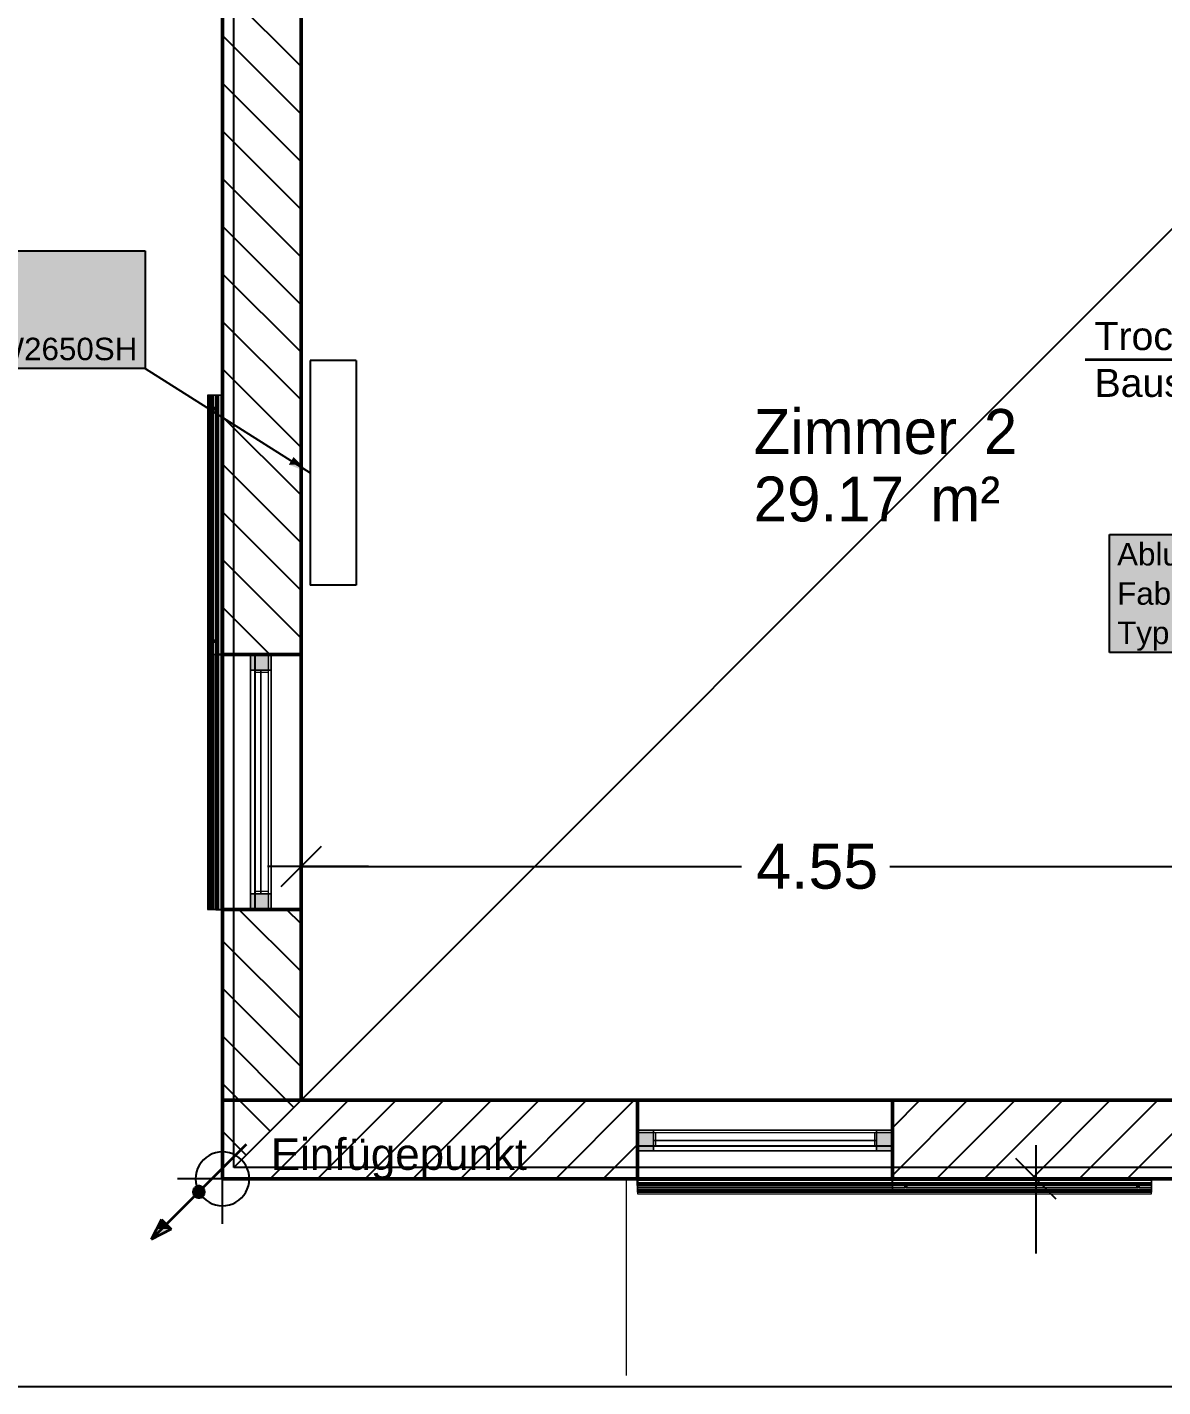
# Model space of a CAD drawing. Extents: x 0 to 756, y -25 to 420.
# Drawn here: x 101.2 to 202.4, y 5 to 126.1 of the extents above; entities that cross this region are included whole.
import ezdxf
from ezdxf.lldxf.tags import DXFTag

# ---------------------------------------------------------------- set-up
doc = ezdxf.new("R2010")
doc.units = 0
doc.layers.get('0').update_dxf_attribs({"lineweight": 25})
doc.layers.get('DEFPOINTS').update_dxf_attribs({"lineweight": 25})
for name, color, linetype, lineweight in [('A_Aussenwand', 7, 'Continuous', 25), ('A_Fenster', 7, 'Continuous', 25), ('Allgemein03', 7, 'Continuous', 25), ('Fenster', 7, 'Continuous', 13), ('Fensterbank', 7, 'Continuous', 13), ('L_Text', 7, 'Continuous', 25), ('S_Text', 7, 'Continuous', 35), ('Standard', 7, 'Continuous', 25), ('Verschattung', 7, 'Continuous', 13), ('Wand Holz tragend', 7, 'Continuous', 13), ('X_Planrahmen', 7, 'Continuous', 25)]:
    doc.layers.add(name, color=color, linetype=linetype, lineweight=lineweight)
for name, color, linetype, lineweight, true_color in [('A_Geschossdecke', 7, 'Continuous', 25, 0x008080), ('H_Heizung', 1, 'Continuous', 25, 0xff0000), ('S_Regenwasser', 7, 'Continuous', 35, 0x0080ff), ('X_Einfuegepunkt', 1, 'Continuous', 25, 0xff0000)]:
    doc.layers.add(name, color=color, linetype=linetype, lineweight=lineweight, true_color=true_color)
doc.styles.get("Standard").update_dxf_attribs({"font": 'arial.ttf'})
tags = doc.linetypes.add('fein_strichliert', pattern=[4, 1, -2, 1]).pattern_tags.tags
tags[8:9] = [DXFTag(74, 4), DXFTag(75, 0), DXFTag(340, '0'), DXFTag(46, 0.0), DXFTag(50, 0.0), DXFTag(44, 0.0), DXFTag(45, 0.0)]
tags[6:7] = [DXFTag(74, 4), DXFTag(75, 0), DXFTag(340, '0'), DXFTag(46, 0.0), DXFTag(50, 0.0), DXFTag(44, 0.0), DXFTag(45, 0.0)]
tags[4:5] = [DXFTag(74, 4), DXFTag(75, 0), DXFTag(340, '0'), DXFTag(46, 0.0), DXFTag(50, 0.0), DXFTag(44, 0.0), DXFTag(45, 0.0)]
tags = doc.linetypes.add('VERDECKT2_S2', pattern=[0.27, 0.2, -0.07]).pattern_tags.tags
tags[6:7] = [DXFTag(74, 4), DXFTag(75, 0), DXFTag(340, '0'), DXFTag(46, 1.0), DXFTag(50, 0.0), DXFTag(44, 0.0), DXFTag(45, 0.0)]
tags[4:5] = [DXFTag(74, 4), DXFTag(75, 0), DXFTag(340, '0'), DXFTag(46, 1.0), DXFTag(50, 0.0), DXFTag(44, 0.0), DXFTag(45, 0.0)]

# ---------------------------------------------------------------- blocks, each defined once
blk = doc.blocks.new('Blockreferenz-A01I5YB9IE', base_point=(0, -25))
at = {"layer": 'X_Planrahmen', "color": 0, "linetype": 'ByBlock', "lineweight": -2, "ltscale": 0.25}
blk.add_line((589, 5), (20, 5), dxfattribs=at)
blk = doc.blocks.new('Referenz-A01I5YBJIE')
at = {"layer": 'Allgemein03', "color": 0, "linetype": 'VERDECKT2_S2', "lineweight": 13, "ltscale": 0.13}
for p, q in [((154.61, 6), (154.61, 23.52)), ((154.61, 23.52), (362.61, 23.52))]:
    blk.add_line(p, q, dxfattribs=at)
at = {"layer": 'DEFPOINTS', "color": 0, "linetype": 'Continuous', "lineweight": -2, "ltscale": 0.25}
for p, q in [((118.61, 70.21), (118.61, 70.21)), ((118.61, 70.21), (118.61, 70.21)), ((125.61, 51.33), (125.61, 51.33)), ((118.61, 47.51), (118.61, 47.51)), ((118.61, 47.51), (118.61, 47.51)), ((125.61, 30.52), (125.61, 30.52)), ((125.61, 30.52), (125.61, 30.52)), ((125.61, 30.52), (125.61, 30.52)), ((125.61, 30.52), (125.61, 30.52)), ((125.61, 30.52), (125.61, 30.52)), ((125.61, 30.52), (125.61, 30.52)), ((125.61, 30.52), (125.61, 30.52)), ((125.61, 30.52), (125.61, 30.52)), ((118.61, 23.52), (118.61, 23.52)), ((118.61, 23.52), (118.61, 23.52)), ((118.61, 23.52), (118.61, 23.52)), ((118.61, 23.52), (118.61, 23.52)), ((118.61, 23.52), (118.61, 23.52)), ((118.61, 23.52), (118.61, 23.52)), ((118.61, 23.52), (118.61, 23.52)), ((118.61, 23.52), (118.61, 23.52)), ((155.61, 23.52), (155.61, 23.52)), ((155.61, 23.52), (155.61, 23.52)), ((178.31, 23.52), (178.31, 23.52)), ((178.31, 23.52), (178.31, 23.52))]:
    blk.add_line(p, q, dxfattribs=at)
at = {"layer": 'Fenster', "color": 0, "linetype": 'Continuous', "ltscale": 0.13}
for p, q in [((121.11, 68.81), (121.11, 70.21)), ((121.11, 70.21), (122.95, 70.21)), ((122.95, 70.21), (121.11, 70.21)), ((121.11, 70.21), (121.11, 68.81)), ((122.95, 70.21), (121.11, 70.21)), ((121.11, 70.21), (121.11, 70.21)), ((121.11, 68.81), (121.11, 70.21)), ((122.95, 70.21), (122.95, 68.81)), ((122.95, 68.81), (122.95, 70.21)), ((122.95, 68.81), (122.95, 70.21)), ((122.95, 70.21), (122.95, 70.21)), ((122.95, 68.81), (121.11, 68.81)), ((121.11, 48.91), (121.11, 68.81)), ((121.11, 68.81), (122.95, 68.81)), ((121.11, 68.81), (122.95, 68.81)), ((122.95, 68.81), (121.11, 68.81)), ((121.11, 68.81), (121.11, 68.81)), ((122.95, 68.81), (121.11, 68.81)), ((121.11, 68.81), (121.11, 48.91)), ((122.95, 68.81), (121.11, 68.81)), ((121.11, 68.81), (121.11, 68.81)), ((121.11, 48.91), (121.11, 68.81)), ((122.95, 68.81), (121.11, 68.81)), ((121.11, 68.81), (121.11, 48.91)), ((122.95, 68.81), (121.11, 68.81)), ((121.11, 68.81), (121.11, 68.81)), ((121.11, 48.91), (121.11, 68.81)), ((122.03, 48.91), (122.03, 68.81)), ((122.03, 68.81), (122.03, 68.81)), ((122.03, 68.81), (122.03, 48.91)), ((122.95, 68.81), (122.95, 48.91)), ((122.95, 68.81), (122.95, 68.81)), ((122.95, 48.91), (122.95, 68.81)), ((122.95, 48.91), (122.95, 68.81)), ((122.95, 68.81), (122.95, 68.81)), ((122.95, 48.91), (122.95, 68.81)), ((122.95, 48.91), (122.95, 68.81)), ((122.95, 68.81), (122.95, 68.81)), ((121.11, 47.51), (121.11, 48.91)), ((121.11, 48.91), (122.95, 48.91)), ((122.95, 48.91), (121.11, 48.91)), ((122.95, 48.91), (121.11, 48.91)), ((121.11, 48.91), (121.11, 47.51)), ((122.95, 48.91), (121.11, 48.91)), ((121.11, 48.91), (121.11, 48.91)), ((121.11, 47.51), (121.11, 48.91)), ((121.11, 48.91), (122.95, 48.91)), ((122.95, 48.91), (121.11, 48.91)), ((121.11, 48.91), (121.11, 48.91)), ((121.11, 48.91), (122.95, 48.91)), ((122.95, 48.91), (121.11, 48.91)), ((121.11, 48.91), (121.11, 48.91)), ((122.03, 48.91), (122.03, 48.91)), ((122.95, 48.91), (122.95, 47.51)), ((122.95, 47.51), (122.95, 48.91)), ((122.95, 47.51), (122.95, 48.91)), ((122.95, 48.91), (122.95, 48.91)), ((122.95, 48.91), (122.95, 48.91)), ((122.95, 48.91), (122.95, 48.91)), ((122.95, 47.51), (121.11, 47.51)), ((121.11, 47.51), (122.95, 47.51)), ((122.95, 47.51), (121.11, 47.51)), ((121.11, 47.51), (121.11, 47.51)), ((122.95, 47.51), (122.95, 47.51)), ((155.61, 26.02), (155.61, 27.86)), ((155.61, 27.86), (157.01, 27.86)), ((157.01, 27.86), (155.61, 27.86)), ((155.61, 27.86), (155.61, 26.02)), ((157.01, 27.86), (155.61, 27.86)), ((155.61, 27.86), (155.61, 27.86)), ((155.61, 27.86), (155.61, 26.02)), ((157.01, 27.86), (157.01, 26.02)), ((157.01, 26.02), (157.01, 27.86)), ((157.01, 27.86), (176.91, 27.86)), ((157.01, 26.02), (157.01, 27.86)), ((157.01, 27.86), (157.01, 27.86)), ((157.01, 27.86), (157.01, 26.02)), ((176.91, 27.86), (157.01, 27.86)), ((157.01, 27.86), (157.01, 26.02)), ((176.91, 27.86), (157.01, 27.86)), ((157.01, 27.86), (157.01, 27.86)), ((157.01, 27.86), (157.01, 26.02)), ((176.91, 27.86), (157.01, 27.86)), ((157.01, 27.86), (157.01, 26.02)), ((176.91, 27.86), (157.01, 27.86)), ((157.01, 27.86), (157.01, 27.86)), ((157.01, 27.86), (157.01, 26.02)), ((176.91, 26.02), (176.91, 27.86)), ((176.91, 27.86), (178.31, 27.86)), ((176.91, 27.86), (176.91, 26.02)), ((178.31, 27.86), (176.91, 27.86)), ((176.91, 27.86), (176.91, 26.02)), ((178.31, 27.86), (176.91, 27.86)), ((176.91, 27.86), (176.91, 27.86)), ((176.91, 27.86), (176.91, 26.02)), ((176.91, 26.02), (176.91, 27.86)), ((176.91, 27.86), (176.91, 27.86)), ((176.91, 27.86), (176.91, 26.02)), ((176.91, 26.02), (176.91, 27.86)), ((176.91, 27.86), (176.91, 27.86)), ((176.91, 27.86), (176.91, 26.02)), ((178.31, 27.86), (178.31, 26.02)), ((178.31, 26.02), (178.31, 27.86)), ((178.31, 27.86), (178.31, 27.86)), ((178.31, 27.86), (178.31, 26.02)), ((176.91, 26.94), (157.01, 26.94)), ((157.01, 26.94), (157.01, 26.94)), ((157.01, 26.94), (176.91, 26.94)), ((176.91, 26.94), (176.91, 26.94)), ((157.01, 26.02), (155.61, 26.02)), ((155.61, 26.02), (157.01, 26.02)), ((155.61, 26.02), (155.61, 26.02)), ((157.01, 26.02), (155.61, 26.02)), ((176.91, 26.02), (157.01, 26.02)), ((157.01, 26.02), (157.01, 26.02)), ((157.01, 26.02), (176.91, 26.02)), ((157.01, 26.02), (157.01, 26.02)), ((176.91, 26.02), (157.01, 26.02)), ((157.01, 26.02), (176.91, 26.02)), ((157.01, 26.02), (157.01, 26.02)), ((176.91, 26.02), (157.01, 26.02)), ((178.31, 26.02), (176.91, 26.02)), ((176.91, 26.02), (178.31, 26.02)), ((176.91, 26.02), (176.91, 26.02)), ((178.31, 26.02), (176.91, 26.02)), ((176.91, 26.02), (176.91, 26.02)), ((176.91, 26.02), (176.91, 26.02)), ((178.31, 26.02), (178.31, 26.02))]:
    blk.add_line(p, q, dxfattribs=at)
for points in [[(121.11, 68.81), (122.95, 68.81), (121.11, 70.21)], [(122.95, 68.81), (122.95, 70.21), (121.11, 70.21)], [(121.11, 47.51), (122.95, 47.51), (121.11, 48.91)], [(122.95, 47.51), (122.95, 48.91), (121.11, 48.91)], [(155.61, 26.02), (157.01, 26.02), (155.61, 27.86)], [(157.01, 26.02), (157.01, 27.86), (155.61, 27.86)], [(176.91, 26.02), (178.31, 26.02), (176.91, 27.86)], [(178.31, 26.02), (178.31, 27.86), (176.91, 27.86)]]:
    blk.add_solid(points, dxfattribs=at)
at = {"layer": 'Fensterbank', "color": 0, "lineweight": -2}
for p, q in [((121.53, 70.21), (118.01, 70.21)), ((118.01, 70.21), (118.01, 47.51)), ((118.01, 47.51), (118.01, 70.21)), ((118.01, 70.21), (118.61, 70.21)), ((118.01, 70.21), (118.01, 70.21)), ((118.61, 47.51), (118.61, 70.21)), ((118.61, 70.21), (118.61, 70.21)), ((118.61, 70.21), (118.61, 47.51)), ((118.61, 70.21), (121.53, 70.21)), ((121.53, 47.51), (121.53, 70.21)), ((121.53, 47.51), (121.53, 70.21)), ((121.53, 70.21), (121.53, 70.21)), ((118.01, 47.51), (121.53, 47.51)), ((118.01, 47.51), (118.01, 47.51)), ((118.01, 47.51), (118.61, 47.51)), ((118.61, 47.51), (121.53, 47.51)), ((118.61, 47.51), (118.61, 47.51)), ((121.53, 47.51), (121.53, 47.51)), ((178.31, 26.44), (155.61, 26.44)), ((155.61, 26.44), (155.61, 22.92)), ((178.31, 26.44), (155.61, 26.44)), ((155.61, 26.44), (155.61, 26.44)), ((155.61, 23.52), (155.61, 26.44)), ((178.31, 22.92), (178.31, 26.44)), ((178.31, 26.44), (178.31, 26.44)), ((178.31, 23.52), (178.31, 26.44)), ((178.31, 23.52), (155.61, 23.52)), ((155.61, 23.52), (155.61, 23.52)), ((155.61, 23.52), (178.31, 23.52)), ((155.61, 22.92), (155.61, 23.52)), ((178.31, 22.92), (178.31, 23.52)), ((178.31, 23.52), (178.31, 23.52)), ((155.61, 22.92), (178.31, 22.92)), ((178.31, 22.92), (155.61, 22.92)), ((155.61, 22.92), (155.61, 22.92)), ((178.31, 22.92), (178.31, 22.92))]:
    blk.add_line(p, q, dxfattribs=at)
at = {"layer": 'Fensterbank', "color": 0, "lineweight": 18}
for p, q in [((118.61, 47.51), (118.61, 70.21)), ((178.31, 23.52), (155.61, 23.52))]:
    blk.add_line(p, q, dxfattribs=at)
at = {"layer": 'Standard', "color": 0, "lineweight": -2}
for p, q in [((125.61, 54.33), (125.61, 48.33)), ((127.41, 53.13), (123.81, 49.53)), ((131.61, 51.33), (122.61, 51.33)), ((125.61, 51.33), (164.87, 51.33)), ((178.07, 51.33), (216.61, 51.33)), ((191.11, 17.52), (191.11, 26.52)), ((192.91, 21.72), (189.31, 25.32)), ((194.11, 23.52), (188.11, 23.52)), ((191.11, 23.52), (191.11, 23.52)), ((191.11, 16.87), (191.11, 23.52))]:
    blk.add_line(p, q, dxfattribs=at)
at = {"layer": 'Verschattung', "color": 0, "linetype": 'Continuous', "ltscale": 0.13}
for p, q in [((117.29, 93.31), (117.29, 47.51)), ((118.49, 93.31), (117.29, 93.31)), ((117.41, 93.31), (117.29, 93.31)), ((117.29, 93.31), (117.29, 93.31)), ((117.29, 93.31), (117.29, 93.31)), ((117.29, 93.31), (117.29, 93.31)), ((117.29, 93.31), (117.29, 70.41)), ((117.41, 93.31), (118.61, 93.31)), ((117.41, 47.51), (117.41, 93.31)), ((117.41, 93.31), (117.41, 93.31)), ((117.41, 93.31), (117.41, 93.31)), ((117.41, 93.31), (117.41, 70.41)), ((117.57, 93.31), (117.57, 47.51)), ((118.25, 93.31), (117.57, 93.31)), ((117.81, 93.31), (117.57, 93.31)), ((117.57, 93.31), (117.57, 93.31)), ((117.57, 93.31), (117.57, 93.31)), ((117.57, 93.31), (117.57, 93.31)), ((117.57, 71.31), (117.57, 93.31)), ((117.61, 93.31), (117.61, 70.21)), ((118.21, 93.31), (117.61, 93.31)), ((117.61, 93.31), (117.61, 70.21)), ((118.21, 93.31), (117.61, 93.31)), ((117.61, 93.31), (117.61, 93.31)), ((117.61, 93.31), (117.61, 70.21)), ((117.61, 93.31), (118.21, 93.31)), ((117.67, 93.31), (117.67, 47.51)), ((117.81, 93.31), (117.67, 93.31)), ((118.15, 93.31), (117.67, 93.31)), ((117.67, 93.31), (117.67, 93.31)), ((117.67, 93.31), (117.67, 47.51)), ((117.81, 92.21), (117.81, 93.31)), ((117.81, 93.31), (117.81, 93.31)), ((117.81, 93.31), (117.81, 92.21)), ((118.01, 93.31), (118.01, 92.21)), ((118.15, 93.31), (118.01, 93.31)), ((118.25, 93.31), (118.01, 93.31)), ((118.01, 93.31), (118.01, 93.31)), ((118.01, 92.21), (118.01, 93.31)), ((118.15, 47.51), (118.15, 93.31)), ((118.15, 93.31), (118.15, 93.31)), ((118.15, 93.31), (118.15, 47.51)), ((118.21, 70.21), (118.21, 93.31)), ((118.21, 70.21), (118.21, 93.31)), ((118.21, 93.31), (118.21, 70.21)), ((118.21, 93.31), (118.21, 93.31)), ((118.25, 47.51), (118.25, 93.31)), ((118.25, 93.31), (118.25, 93.31)), ((118.25, 93.31), (118.25, 93.31)), ((118.25, 93.31), (118.25, 93.31)), ((118.25, 93.31), (118.25, 71.31)), ((118.61, 93.31), (118.49, 93.31)), ((118.49, 93.31), (118.49, 70.41)), ((118.49, 47.51), (118.49, 93.31)), ((118.49, 93.31), (118.49, 93.31)), ((118.49, 93.31), (118.49, 93.31)), ((118.61, 70.41), (118.61, 93.31)), ((118.61, 93.31), (118.61, 47.51)), ((118.61, 93.31), (118.61, 93.31)), ((118.61, 93.31), (118.61, 93.31)), ((118.61, 93.31), (118.61, 93.31)), ((117.81, 92.11), (117.81, 92.21)), ((117.81, 92.21), (117.91, 92.21)), ((118.01, 92.21), (117.81, 92.21)), ((117.81, 92.21), (117.81, 92.01)), ((117.81, 92.21), (117.81, 92.21)), ((117.81, 92.21), (117.81, 92.21)), ((118.21, 92.11), (117.81, 92.11)), ((117.81, 92.11), (117.81, 71.41)), ((117.81, 92.01), (117.81, 92.11)), ((117.81, 92.11), (117.81, 92.11)), ((117.81, 92.11), (117.81, 71.41)), ((117.81, 92.11), (118.21, 92.11)), ((117.91, 92.21), (118.01, 92.21)), ((118.01, 92.21), (118.01, 92.11)), ((118.01, 92.01), (118.01, 92.21)), ((118.01, 92.21), (118.01, 92.21)), ((118.01, 92.21), (118.01, 92.21)), ((118.01, 92.11), (118.01, 92.01)), ((118.21, 71.41), (118.21, 92.11)), ((118.21, 71.41), (118.21, 92.11)), ((118.21, 92.11), (118.21, 92.11)), ((117.91, 92.01), (117.81, 92.01)), ((117.81, 92.01), (118.01, 92.01)), ((117.81, 71.51), (117.81, 92.01)), ((117.81, 92.01), (117.81, 71.51)), ((117.81, 92.01), (117.81, 92.01)), ((117.81, 92.01), (117.81, 92.01)), ((118.01, 92.01), (117.91, 92.01)), ((118.01, 92.01), (118.01, 71.51)), ((118.01, 71.51), (118.01, 92.01)), ((118.01, 92.01), (118.01, 92.01)), ((118.01, 92.01), (118.01, 92.01)), ((117.81, 71.41), (117.81, 71.51)), ((117.81, 71.51), (117.91, 71.51)), ((118.01, 71.51), (117.81, 71.51)), ((117.81, 71.51), (117.81, 71.31)), ((117.81, 71.51), (117.81, 71.51)), ((117.81, 71.51), (117.81, 71.51)), ((117.91, 71.51), (118.01, 71.51)), ((118.01, 71.51), (118.01, 71.41)), ((118.01, 71.31), (118.01, 71.51)), ((118.01, 71.51), (118.01, 71.51)), ((118.01, 71.51), (118.01, 71.51)), ((117.29, 70.41), (117.29, 47.51)), ((117.41, 70.41), (117.41, 47.51)), ((117.57, 47.51), (117.57, 71.31)), ((117.81, 71.41), (118.21, 71.41)), ((117.81, 71.31), (117.81, 71.41)), ((117.81, 71.41), (117.81, 71.41)), ((117.81, 71.41), (118.21, 71.41)), ((117.91, 71.31), (117.81, 71.31)), ((117.81, 71.31), (118.01, 71.31)), ((117.81, 47.51), (117.81, 71.31)), ((117.81, 71.31), (117.81, 47.51)), ((117.81, 71.31), (117.81, 71.31)), ((117.81, 71.31), (117.81, 71.31)), ((118.01, 71.31), (117.91, 71.31)), ((118.01, 71.41), (118.01, 71.31)), ((118.01, 71.31), (118.01, 47.51)), ((118.01, 47.51), (118.01, 71.31)), ((118.01, 71.31), (118.01, 71.31)), ((118.01, 71.31), (118.01, 71.31)), ((118.21, 71.41), (118.21, 71.41)), ((118.25, 71.31), (118.25, 47.51)), ((118.49, 70.41), (118.49, 47.51)), ((118.61, 47.51), (118.61, 70.41)), ((117.61, 70.21), (118.21, 70.21)), ((117.61, 70.21), (118.21, 70.21)), ((117.61, 70.21), (117.61, 70.21)), ((118.21, 70.21), (117.61, 70.21)), ((118.21, 70.21), (118.21, 70.21)), ((117.29, 47.51), (118.49, 47.51)), ((117.29, 47.51), (117.29, 47.51)), ((117.29, 47.51), (117.29, 47.51)), ((117.29, 47.51), (117.29, 47.51)), ((117.29, 47.51), (117.41, 47.51)), ((118.61, 47.51), (117.41, 47.51)), ((117.41, 47.51), (117.41, 47.51)), ((117.41, 47.51), (117.41, 47.51)), ((117.57, 47.51), (118.25, 47.51)), ((117.57, 47.51), (117.81, 47.51)), ((117.57, 47.51), (117.57, 47.51)), ((117.57, 47.51), (117.57, 47.51)), ((117.57, 47.51), (117.57, 47.51)), ((117.67, 47.51), (117.81, 47.51)), ((117.67, 47.51), (117.67, 47.51)), ((117.67, 47.51), (118.15, 47.51)), ((117.81, 47.51), (117.81, 47.51)), ((118.01, 47.51), (118.15, 47.51)), ((118.01, 47.51), (118.25, 47.51)), ((118.01, 47.51), (118.01, 47.51)), ((118.15, 47.51), (118.15, 47.51)), ((118.25, 47.51), (118.25, 47.51)), ((118.25, 47.51), (118.25, 47.51)), ((118.25, 47.51), (118.25, 47.51)), ((118.49, 47.51), (118.61, 47.51)), ((118.49, 47.51), (118.49, 47.51)), ((118.49, 47.51), (118.49, 47.51)), ((118.61, 47.51), (118.61, 47.51)), ((118.61, 47.51), (118.61, 47.51)), ((118.61, 47.51), (118.61, 47.51)), ((178.51, 23.52), (155.61, 23.52)), ((155.61, 23.52), (155.61, 23.4)), ((155.61, 22.32), (155.61, 23.52)), ((155.61, 23.52), (201.41, 23.52)), ((155.61, 23.52), (155.61, 23.52)), ((155.61, 23.52), (155.61, 23.52)), ((155.61, 23.52), (155.61, 23.52)), ((155.61, 23.4), (178.51, 23.4)), ((201.41, 23.4), (155.61, 23.4)), ((155.61, 23.4), (155.61, 22.2)), ((155.61, 23.4), (155.61, 23.4)), ((155.61, 23.4), (155.61, 23.4)), ((201.41, 23.16), (155.61, 23.16)), ((155.61, 23.16), (155.61, 22.48)), ((155.61, 23.16), (155.61, 23.16)), ((155.61, 23.16), (155.61, 23.16)), ((155.61, 23.16), (155.61, 23.16)), ((155.61, 23.16), (155.61, 22.92)), ((155.61, 23.16), (200.31, 23.16)), ((201.41, 23.06), (155.61, 23.06)), ((155.61, 23.06), (155.61, 22.92)), ((155.61, 23.06), (155.61, 22.58)), ((155.61, 23.06), (155.61, 23.06)), ((155.61, 23.06), (201.41, 23.06)), ((178.31, 22.52), (178.31, 23.12)), ((178.31, 23.12), (201.41, 23.12)), ((201.41, 23.12), (178.31, 23.12)), ((178.31, 23.12), (178.31, 22.52)), ((178.31, 23.12), (201.41, 23.12)), ((178.31, 22.52), (178.31, 23.12)), ((178.31, 23.12), (178.31, 23.12)), ((201.41, 23.52), (178.51, 23.52)), ((178.51, 23.4), (201.41, 23.4)), ((200.21, 23.12), (179.51, 23.12)), ((179.51, 23.12), (179.51, 22.72)), ((179.51, 23.12), (200.21, 23.12)), ((179.51, 22.72), (179.51, 23.12)), ((179.51, 23.12), (179.51, 23.12)), ((200.21, 22.72), (200.21, 23.12)), ((200.21, 23.12), (200.21, 23.12)), ((200.21, 22.72), (200.21, 23.12)), ((200.31, 23.16), (201.41, 23.16)), ((201.41, 23.4), (201.41, 23.52)), ((201.41, 23.52), (201.41, 22.32)), ((201.41, 23.52), (201.41, 23.52)), ((201.41, 23.52), (201.41, 23.52)), ((201.41, 23.52), (201.41, 23.52)), ((201.41, 22.2), (201.41, 23.4)), ((201.41, 23.4), (201.41, 23.4)), ((201.41, 23.4), (201.41, 23.4)), ((201.41, 22.48), (201.41, 23.16)), ((201.41, 23.16), (201.41, 23.16)), ((201.41, 23.16), (201.41, 23.16)), ((201.41, 23.16), (201.41, 23.16)), ((201.41, 22.92), (201.41, 23.16)), ((201.41, 23.12), (201.41, 22.52)), ((201.41, 22.52), (201.41, 23.12)), ((201.41, 23.12), (201.41, 22.52)), ((201.41, 23.12), (201.41, 23.12)), ((201.41, 22.92), (201.41, 23.06)), ((201.41, 22.58), (201.41, 23.06)), ((201.41, 23.06), (201.41, 23.06)), ((155.61, 22.92), (179.41, 22.92)), ((155.61, 22.92), (155.61, 22.92)), ((179.41, 22.92), (155.61, 22.92)), ((155.61, 22.72), (155.61, 22.58)), ((179.41, 22.72), (155.61, 22.72)), ((155.61, 22.72), (155.61, 22.72)), ((155.61, 22.72), (155.61, 22.48)), ((155.61, 22.72), (179.41, 22.72)), ((155.61, 22.58), (201.41, 22.58)), ((155.61, 22.58), (155.61, 22.58)), ((155.61, 22.58), (201.41, 22.58)), ((155.61, 22.48), (201.41, 22.48)), ((155.61, 22.48), (155.61, 22.48)), ((155.61, 22.48), (155.61, 22.48)), ((155.61, 22.48), (155.61, 22.48)), ((200.31, 22.48), (155.61, 22.48)), ((201.41, 22.32), (155.61, 22.32)), ((155.61, 22.32), (155.61, 22.32)), ((155.61, 22.32), (155.61, 22.32)), ((155.61, 22.32), (155.61, 22.2)), ((155.61, 22.32), (178.51, 22.32)), ((155.61, 22.2), (201.41, 22.2)), ((155.61, 22.2), (155.61, 22.2)), ((155.61, 22.2), (155.61, 22.2)), ((155.61, 22.2), (155.61, 22.2)), ((155.61, 22.2), (178.51, 22.2)), ((201.41, 22.52), (178.31, 22.52)), ((178.31, 22.52), (201.41, 22.52)), ((178.31, 22.52), (201.41, 22.52)), ((178.31, 22.52), (178.31, 22.52)), ((178.51, 22.32), (201.41, 22.32)), ((178.51, 22.2), (201.41, 22.2)), ((179.41, 22.92), (179.41, 22.72)), ((179.41, 22.82), (179.41, 22.92)), ((179.41, 22.92), (179.51, 22.92)), ((179.41, 22.92), (179.61, 22.92)), ((179.41, 22.92), (179.41, 22.92)), ((179.41, 22.92), (179.41, 22.92)), ((179.41, 22.92), (179.41, 22.92)), ((179.41, 22.72), (179.41, 22.82)), ((179.51, 22.72), (179.41, 22.72)), ((179.41, 22.72), (179.41, 22.72)), ((179.61, 22.72), (179.41, 22.72)), ((179.41, 22.72), (179.41, 22.72)), ((179.41, 22.72), (179.41, 22.72)), ((179.51, 22.92), (179.61, 22.92)), ((179.51, 22.72), (200.21, 22.72)), ((179.61, 22.72), (179.51, 22.72)), ((200.21, 22.72), (179.51, 22.72)), ((179.51, 22.72), (179.51, 22.72)), ((179.61, 22.72), (179.61, 22.92)), ((179.61, 22.92), (200.11, 22.92)), ((179.61, 22.92), (179.61, 22.82)), ((179.61, 22.92), (179.61, 22.92)), ((179.61, 22.92), (179.61, 22.92)), ((179.61, 22.92), (179.61, 22.92)), ((200.11, 22.92), (179.61, 22.92)), ((179.61, 22.82), (179.61, 22.72)), ((200.11, 22.72), (179.61, 22.72)), ((179.61, 22.72), (179.61, 22.72)), ((179.61, 22.72), (179.61, 22.72)), ((179.61, 22.72), (179.61, 22.72)), ((179.61, 22.72), (200.11, 22.72)), ((200.11, 22.92), (200.11, 22.72)), ((200.11, 22.82), (200.11, 22.92)), ((200.11, 22.92), (200.21, 22.92)), ((200.11, 22.92), (200.31, 22.92)), ((200.11, 22.92), (200.11, 22.92)), ((200.11, 22.92), (200.11, 22.92)), ((200.11, 22.92), (200.11, 22.92)), ((200.11, 22.72), (200.11, 22.82)), ((200.21, 22.72), (200.11, 22.72)), ((200.11, 22.72), (200.11, 22.72)), ((200.11, 22.72), (200.11, 22.72)), ((200.11, 22.72), (200.11, 22.72)), ((200.31, 22.72), (200.11, 22.72)), ((200.21, 22.92), (200.31, 22.92)), ((200.31, 22.72), (200.21, 22.72)), ((200.21, 22.72), (200.21, 22.72)), ((200.31, 22.72), (200.31, 22.92)), ((200.31, 22.92), (201.41, 22.92)), ((200.31, 22.92), (200.31, 22.82)), ((200.31, 22.92), (200.31, 22.92)), ((200.31, 22.92), (200.31, 22.92)), ((200.31, 22.92), (200.31, 22.92)), ((200.31, 22.92), (201.41, 22.92)), ((200.31, 22.82), (200.31, 22.72)), ((201.41, 22.72), (200.31, 22.72)), ((200.31, 22.72), (200.31, 22.72)), ((200.31, 22.72), (200.31, 22.72)), ((200.31, 22.72), (200.31, 22.72)), ((200.31, 22.72), (201.41, 22.72)), ((201.41, 22.48), (200.31, 22.48)), ((201.41, 22.92), (201.41, 22.92)), ((201.41, 22.58), (201.41, 22.72)), ((201.41, 22.72), (201.41, 22.72)), ((201.41, 22.48), (201.41, 22.72)), ((201.41, 22.58), (201.41, 22.58)), ((201.41, 22.52), (201.41, 22.52)), ((201.41, 22.48), (201.41, 22.48)), ((201.41, 22.48), (201.41, 22.48)), ((201.41, 22.48), (201.41, 22.48)), ((201.41, 22.32), (201.41, 22.32)), ((201.41, 22.2), (201.41, 22.32)), ((201.41, 22.32), (201.41, 22.32)), ((201.41, 22.2), (201.41, 22.2)), ((201.41, 22.2), (201.41, 22.2)), ((201.41, 22.2), (201.41, 22.2))]:
    blk.add_line(p, q, dxfattribs=at)
at = {"layer": 'Wand Holz tragend', "color": 0, "lineweight": 50}
for p, q in [((118.61, 383.58), (118.61, 30.52)), ((118.61, 30.52), (118.61, 383.58)), ((125.61, 30.52), (125.61, 383.58)), ((125.61, 383.58), (125.61, 30.52)), ((118.61, 70.21), (118.61, 47.51)), ((125.61, 70.21), (118.61, 70.21)), ((118.61, 70.21), (118.61, 47.51)), ((118.61, 70.21), (118.61, 70.21)), ((125.61, 70.21), (118.61, 70.21)), ((125.61, 47.51), (125.61, 70.21)), ((125.61, 47.51), (125.61, 70.21)), ((125.61, 70.21), (125.61, 70.21)), ((118.61, 47.51), (125.61, 47.51)), ((118.61, 47.51), (118.61, 47.51)), ((118.61, 47.51), (125.61, 47.51)), ((125.61, 47.51), (125.61, 47.51)), ((118.61, 30.52), (125.61, 30.52)), ((125.61, 30.52), (118.61, 30.52)), ((118.61, 30.52), (118.61, 30.52)), ((118.61, 30.52), (118.61, 23.52)), ((398.61, 30.52), (118.61, 30.52)), ((118.61, 30.52), (398.61, 30.52)), ((118.61, 23.52), (118.61, 30.52)), ((118.61, 30.52), (118.61, 30.52)), ((125.61, 30.52), (125.61, 30.52)), ((178.31, 30.52), (155.61, 30.52)), ((155.61, 30.52), (155.61, 23.52)), ((178.31, 30.52), (155.61, 30.52)), ((155.61, 30.52), (155.61, 30.52)), ((155.61, 30.52), (155.61, 23.52)), ((178.31, 23.52), (178.31, 30.52)), ((178.31, 30.52), (178.31, 30.52)), ((178.31, 23.52), (178.31, 30.52)), ((118.61, 23.52), (398.61, 23.52)), ((398.61, 23.52), (118.61, 23.52)), ((118.61, 23.52), (118.61, 23.52)), ((155.61, 23.52), (178.31, 23.52)), ((155.61, 23.52), (155.61, 23.52)), ((155.61, 23.52), (178.31, 23.52)), ((178.31, 23.52), (178.31, 23.52))]:
    blk.add_line(p, q, dxfattribs=at)
at = {"layer": 'Standard', "color": 0, "lineweight": -2, "insert": (166.17, 53.36), "char_height": 4, "attachment_point": 1}
blk.add_mtext('{\\fArial;4.55}', dxfattribs=at)
at = {"layer": 'Wand Holz tragend', "color": 0, "lineweight": -2, "char_height": 4, "attachment_point": 1}
for s, insert in [('{\\fPosterama Text Light;Zimmer}', (165.95, 92.08)), ('{\\fPosterama Text Light;2}', (186.46, 92.08)), ('{\\fPosterama Text Light;29.17}', (165.95, 86.07)), ('{\\fPosterama Text Light;m²}', (181.69, 86.07))]:
    blk.add_mtext(s, dxfattribs=dict(at, insert=insert))
blk = doc.blocks.new('Blockreferenz-A01I5YBLIE', base_point=(114.61, 19.52))
at = {"color": 0, "linetype": 'ByBlock', "lineweight": -2, "ltscale": 0.25}
for p, q in [((118.61, 19.52), (118.61, 27.52)), ((117.41, 25.6), (117.15, 25.42)), ((117.69, 25.74), (117.41, 25.6)), ((117.99, 25.84), (117.69, 25.74)), ((118.29, 25.9), (117.99, 25.84)), ((118.61, 25.92), (118.29, 25.9)), ((118.92, 25.9), (118.61, 25.92)), ((119.23, 25.84), (118.92, 25.9)), ((119.53, 25.74), (119.23, 25.84)), ((119.81, 25.6), (119.53, 25.74)), ((120.07, 25.42), (119.81, 25.6)), ((116.39, 24.44), (116.29, 24.14)), ((116.53, 24.72), (116.39, 24.44)), ((116.7, 24.98), (116.53, 24.72)), ((116.91, 25.22), (116.7, 24.98)), ((117.15, 25.42), (116.91, 25.22)), ((120.3, 25.22), (120.07, 25.42)), ((120.51, 24.98), (120.3, 25.22)), ((120.69, 24.72), (120.51, 24.98)), ((120.82, 24.44), (120.69, 24.72)), ((120.93, 24.14), (120.82, 24.44)), ((122.61, 23.52), (114.61, 23.52)), ((116.23, 23.83), (116.21, 23.52)), ((116.21, 23.52), (116.23, 23.21)), ((116.29, 24.14), (116.23, 23.83)), ((116.23, 23.21), (116.29, 22.9)), ((120.99, 23.83), (120.93, 24.14)), ((120.93, 22.9), (120.99, 23.21)), ((121.01, 23.52), (120.99, 23.83)), ((120.99, 23.21), (121.01, 23.52)), ((116.29, 22.9), (116.39, 22.6)), ((116.39, 22.6), (116.53, 22.32)), ((116.53, 22.32), (116.7, 22.06)), ((116.7, 22.06), (116.91, 21.82)), ((116.91, 21.82), (117.15, 21.62)), ((120.07, 21.62), (120.3, 21.82)), ((120.3, 21.82), (120.51, 22.06)), ((120.51, 22.06), (120.69, 22.32)), ((120.69, 22.32), (120.82, 22.6)), ((120.82, 22.6), (120.93, 22.9)), ((117.15, 21.62), (117.41, 21.44)), ((117.41, 21.44), (117.69, 21.3)), ((117.69, 21.3), (117.99, 21.2)), ((117.99, 21.2), (118.29, 21.14)), ((118.29, 21.14), (118.61, 21.12)), ((118.61, 21.12), (118.92, 21.14)), ((118.92, 21.14), (119.23, 21.2)), ((119.23, 21.2), (119.53, 21.3)), ((119.53, 21.3), (119.81, 21.44)), ((119.81, 21.44), (120.07, 21.62))]:
    blk.add_line(p, q, dxfattribs=at)
at = {"color": 0, "lineweight": -2, "insert": (122.92, 27.12), "char_height": 2.8, "attachment_point": 1}
blk.add_mtext('{\\fArial;Einfügepunkt}', dxfattribs=at)
blk = doc.blocks.new('Wand-A01I5YC5IE', base_point=(118.61, 23.52))
at = {"color": 0, "lineweight": -2}
for p, q in [((129.85, 30.52), (122.85, 23.52)), ((134.09, 30.52), (127.09, 23.52)), ((138.34, 30.52), (131.34, 23.52)), ((142.58, 30.52), (135.58, 23.52)), ((146.82, 30.52), (139.82, 23.52)), ((151.06, 30.52), (144.06, 23.52)), ((155.31, 30.52), (148.31, 23.52)), ((180.76, 30.52), (178.31, 28.07)), ((185, 30.52), (178.31, 23.82)), ((189.25, 30.52), (182.25, 23.52)), ((193.49, 30.52), (186.49, 23.52)), ((197.73, 30.52), (190.73, 23.52)), ((201.97, 30.52), (194.97, 23.52)), ((206.22, 30.52), (199.22, 23.52)), ((155.61, 26.58), (152.55, 23.52))]:
    blk.add_line(p, q, dxfattribs=at)
at = {"color": 0, "linetype": 'ByBlock', "lineweight": -2, "ltscale": 0.25}
for p, q in [((155.61, 30.52), (125.61, 30.52)), ((209.41, 30.52), (178.31, 30.52)), ((155.61, 23.52), (118.61, 23.52)), ((209.41, 23.52), (178.31, 23.52))]:
    blk.add_line(p, q, dxfattribs=at)
blk = doc.blocks.new('Fenster-A01I5YCDIE', base_point=(155.61, 23.52))
at = {"color": 0, "linetype": 'ByBlock', "lineweight": -2, "ltscale": 0.25}
for p, q in [((178.31, 30.52), (155.61, 30.52)), ((155.61, 30.52), (155.61, 23.52)), ((178.31, 30.52), (178.31, 23.52)), ((178.31, 23.52), (155.61, 23.52))]:
    blk.add_line(p, q, dxfattribs=at)
at = {"color": 0, "linetype": 'ByBlock', "lineweight": 18, "ltscale": 0.18}
for p, q in [((178.31, 27.62), (155.61, 27.62)), ((157.21, 27.62), (157.21, 26.42)), ((176.71, 27.62), (176.71, 26.42)), ((178.31, 26.42), (155.61, 26.42))]:
    blk.add_line(p, q, dxfattribs=at)
at = {"color": 0, "linetype": 'fein_strichliert', "lineweight": 18, "ltscale": 0.18}
blk.add_line((155.61, 27.62), (155.61, 26.42), dxfattribs=at)
blk = doc.blocks.new('Wand-A01I5YCFIE', base_point=(118.61, 23.52))
at = {"color": 0, "linetype": 'ByBlock', "lineweight": -2, "ltscale": 0.25}
for p, q in [((118.61, 70.21), (118.61, 148.43)), ((125.61, 70.21), (125.61, 142.18)), ((118.61, 23.52), (118.61, 47.51)), ((125.61, 30.52), (125.61, 47.51))]:
    blk.add_line(p, q, dxfattribs=at)
at = {"color": 0, "lineweight": -2}
for p, q in [((125.61, 122.59), (118.61, 129.59)), ((125.61, 118.34), (118.61, 125.34)), ((125.61, 114.1), (118.61, 121.1)), ((125.61, 109.86), (118.61, 116.86)), ((125.61, 105.62), (118.61, 112.62)), ((125.61, 101.37), (118.61, 108.37)), ((125.61, 97.13), (118.61, 104.13)), ((125.61, 92.89), (118.61, 99.89)), ((125.61, 88.65), (118.61, 95.65)), ((125.61, 84.4), (118.61, 91.4)), ((125.61, 80.16), (118.61, 87.16)), ((125.61, 75.92), (118.61, 82.92)), ((125.61, 71.67), (118.61, 78.67)), ((122.83, 70.21), (118.61, 74.43)), ((125.61, 41.98), (120.07, 47.51)), ((125.61, 46.22), (124.31, 47.51)), ((125.61, 37.73), (118.61, 44.73)), ((125.61, 33.49), (118.61, 40.49)), ((124.97, 29.88), (118.61, 36.25)), ((122.85, 27.76), (118.61, 32.01)), ((120.73, 25.64), (118.61, 27.76))]:
    blk.add_line(p, q, dxfattribs=at)
blk = doc.blocks.new('Fenster-A01I5YCHIE', base_point=(118.61, 47.51))
at = {"color": 0, "linetype": 'ByBlock', "lineweight": -2, "ltscale": 0.25}
for p, q in [((118.61, 47.51), (118.61, 70.21)), ((125.61, 70.21), (118.61, 70.21)), ((125.61, 47.51), (125.61, 70.21)), ((125.61, 47.51), (118.61, 47.51))]:
    blk.add_line(p, q, dxfattribs=at)
at = {"color": 0, "linetype": 'ByBlock', "lineweight": 18, "ltscale": 0.18}
for p, q in [((121.51, 47.51), (121.51, 70.21)), ((122.71, 47.51), (122.71, 70.21)), ((122.71, 68.61), (121.51, 68.61)), ((122.71, 49.11), (121.51, 49.11))]:
    blk.add_line(p, q, dxfattribs=at)
at = {"color": 0, "linetype": 'fein_strichliert', "lineweight": 18, "ltscale": 0.18}
blk.add_line((122.71, 70.21), (121.51, 70.21), dxfattribs=at)
blk = doc.blocks.new('Bauteilbeschriftung-A01I5YE7IE', base_point=(197.67, 70.4))
at = {"color": 0, "linetype": 'ByBlock', "lineweight": -2, "ltscale": 0.25}
blk.add_line((232.7, 80.9), (251.51, 97.08), dxfattribs=at)
at = {"color": 0, "lineweight": -2}
for p, q in [((197.67, 80.9), (232.7, 80.9)), ((197.67, 70.4), (197.67, 80.9)), ((232.7, 80.9), (232.7, 70.4)), ((232.7, 70.4), (197.67, 70.4))]:
    blk.add_line(p, q, dxfattribs=at)
at = {"color": 0, "linetype": 'ByBlock', "lineweight": -2, "ltscale": 0.25}
for points in [[(250.73, 96.08), (249.73, 96.08), (251.51, 97.08)], [(250.25, 95.47), (250.73, 96.08), (249.73, 96.08)]]:
    blk.add_solid(points, dxfattribs=at)
at = {"color": 7, "linetype": 'ByBlock', "lineweight": -2, "ltscale": 0.25, "true_color": 0xffffff}
for points in [[(197.67, 70.4), (232.7, 70.4), (197.67, 80.9)], [(232.7, 70.4), (197.67, 80.9), (232.7, 80.9)]]:
    blk.add_solid(points, dxfattribs=at)
at = {"color": 0, "linetype": 'ByBlock', "lineweight": -2, "ltscale": 0.25, "char_height": 2, "attachment_point": 1}
for s, insert in [('{\\fArial;Abluftventilator}', (198.34, 80.15)), ('{\\fArial;Fabr.: Helios, Artik.: 40102}', (198.34, 76.65)), ('{\\fArial;Typ: ELS- EC 40/15/60 NC}', (198.34, 73.15))]:
    blk.add_mtext(s, dxfattribs=dict(at, insert=insert))
blk = doc.blocks.new('Geschossdecke-A01I5YL5IE', base_point=(119.61, 24.52))
at = {"color": 0, "linetype": 'ByBlock', "lineweight": -2, "ltscale": 0.25}
for p, q in [((119.61, 24.52), (119.61, 258.58)), ((397.61, 24.52), (119.61, 24.52))]:
    blk.add_line(p, q, dxfattribs=at)
at = {"color": 0, "lineweight": -2}
blk.add_line((119.61, 24.52), (219.61, 124.52), dxfattribs=at)
blk = doc.blocks.new('Fallleitung Abwasser-A01I5YLZIE', base_point=(112.26, 18.12))
at = {"color": 0, "lineweight": -2}
for p, q in [((116.86, 22.71), (120.75, 26.6)), ((116.15, 22.01), (112.26, 18.12)), ((116.02, 22.49), (116.01, 22.42)), ((116.01, 22.42), (116.01, 22.36)), ((116.01, 22.36), (116.01, 22.29)), ((116.01, 22.29), (116.02, 22.23)), ((116.04, 22.55), (116.02, 22.49)), ((116.02, 22.23), (116.04, 22.17)), ((116.07, 22.61), (116.04, 22.55)), ((116.04, 22.17), (116.07, 22.11)), ((116.11, 22.66), (116.07, 22.61)), ((116.07, 22.11), (116.11, 22.05)), ((116.15, 22.71), (116.11, 22.66)), ((116.11, 22.05), (116.15, 22.01)), ((116.2, 22.76), (116.15, 22.71)), ((116.15, 22.01), (116.2, 21.96)), ((116.26, 22.79), (116.2, 22.76)), ((116.2, 21.96), (116.26, 21.93)), ((116.32, 22.82), (116.26, 22.79)), ((116.26, 21.93), (116.32, 21.9)), ((116.38, 22.84), (116.32, 22.82)), ((116.32, 21.9), (116.38, 21.88)), ((116.44, 22.86), (116.38, 22.84)), ((116.38, 21.88), (116.44, 21.86)), ((116.51, 22.86), (116.44, 22.86)), ((116.44, 21.86), (116.51, 21.86)), ((116.57, 22.86), (116.51, 22.86)), ((116.51, 21.86), (116.57, 21.86)), ((116.64, 22.84), (116.57, 22.86)), ((116.57, 21.86), (116.64, 21.88)), ((116.7, 22.82), (116.64, 22.84)), ((116.64, 21.88), (116.7, 21.9)), ((116.76, 22.79), (116.7, 22.82)), ((116.7, 21.9), (116.76, 21.93)), ((116.81, 22.76), (116.76, 22.79)), ((116.76, 21.93), (116.81, 21.96)), ((116.86, 22.71), (116.81, 22.76)), ((116.81, 21.96), (116.86, 22.01)), ((116.9, 22.66), (116.86, 22.71)), ((116.86, 22.01), (116.9, 22.05)), ((116.94, 22.61), (116.9, 22.66)), ((116.9, 22.05), (116.94, 22.11)), ((116.97, 22.55), (116.94, 22.61)), ((116.94, 22.11), (116.97, 22.17)), ((116.99, 22.49), (116.97, 22.55)), ((116.97, 22.17), (116.99, 22.23)), ((117, 22.42), (116.99, 22.49)), ((116.99, 22.23), (117, 22.29)), ((117.01, 22.36), (117, 22.42)), ((117, 22.29), (117.01, 22.36)), ((113.19, 19.89), (112.26, 18.12)), ((113.19, 19.89), (114.04, 19.04)), ((114.04, 19.04), (112.26, 18.12))]:
    blk.add_line(p, q, dxfattribs=at)
for points in [[(117.01, 22.36), (116.01, 22.36), (116.99, 22.49)], [(116.01, 22.36), (116.99, 22.49), (116.02, 22.49)], [(116.02, 22.23), (117.01, 22.36), (116.01, 22.36)], [(116.99, 22.49), (116.02, 22.49), (116.94, 22.61)], [(116.02, 22.49), (116.94, 22.61), (116.07, 22.61)], [(116.99, 22.23), (116.02, 22.23), (117.01, 22.36)], [(116.07, 22.11), (116.99, 22.23), (116.02, 22.23)], [(116.94, 22.61), (116.07, 22.61), (116.86, 22.71)], [(116.07, 22.61), (116.86, 22.71), (116.15, 22.71)], [(116.94, 22.11), (116.07, 22.11), (116.99, 22.23)], [(116.15, 22.01), (116.94, 22.11), (116.07, 22.11)], [(116.86, 22.71), (116.15, 22.71), (116.76, 22.79)], [(116.15, 22.71), (116.76, 22.79), (116.26, 22.79)], [(116.86, 22.01), (116.15, 22.01), (116.94, 22.11)], [(116.26, 21.93), (116.86, 22.01), (116.15, 22.01)], [(116.76, 22.79), (116.26, 22.79), (116.64, 22.84)], [(116.26, 22.79), (116.64, 22.84), (116.38, 22.84)], [(116.76, 21.93), (116.26, 21.93), (116.86, 22.01)], [(116.38, 21.88), (116.76, 21.93), (116.26, 21.93)], [(116.64, 22.84), (116.38, 22.84), (116.51, 22.86)], [(116.64, 21.88), (116.38, 21.88), (116.76, 21.93)], [(116.51, 21.86), (116.64, 21.88), (116.38, 21.88)], [(114.04, 19.04), (112.75, 19.04), (113.19, 19.89)], [(112.26, 18.12), (114.04, 19.04), (112.75, 19.04)]]:
    blk.add_solid(points, dxfattribs=at)
blk = doc.blocks.new('Wand-Klimagerät-A01I5YPLIE', base_point=(126.42, 76.39))
at = {"color": 0, "linetype": 'ByBlock', "lineweight": -2, "ltscale": 0.25}
for p, q in [((126.42, 96.39), (126.42, 76.39)), ((130.52, 96.39), (126.42, 96.39)), ((130.52, 96.39), (130.52, 76.39)), ((130.52, 76.39), (126.42, 76.39))]:
    blk.add_line(p, q, dxfattribs=at)
blk = doc.blocks.new('Bauteilbeschriftung-A01I5YPNIE', base_point=(73.72, 86.39))
at = {"color": 0, "lineweight": -2}
for p, q in [((73.72, 106.18), (111.73, 106.18)), ((73.72, 95.68), (73.72, 106.18)), ((111.73, 106.18), (111.73, 95.68)), ((111.73, 95.68), (73.72, 95.68))]:
    blk.add_line(p, q, dxfattribs=at)
at = {"color": 0, "linetype": 'ByBlock', "lineweight": -2, "ltscale": 0.25}
blk.add_line((111.73, 95.68), (126.42, 86.39), dxfattribs=at)
at = {"color": 7, "linetype": 'ByBlock', "lineweight": -2, "ltscale": 0.25, "true_color": 0xffffff}
for points in [[(73.72, 95.68), (111.73, 95.68), (73.72, 106.18)], [(111.73, 95.68), (73.72, 106.18), (111.73, 106.18)]]:
    blk.add_solid(points, dxfattribs=at)
at = {"color": 0, "linetype": 'ByBlock', "lineweight": -2, "ltscale": 0.25}
for points in [[(125.65, 87.12), (124.52, 87.12), (124.94, 87.8)], [(126.42, 86.39), (125.65, 87.12), (124.52, 87.12)]]:
    blk.add_solid(points, dxfattribs=at)
at = {"color": 0, "linetype": 'ByBlock', "lineweight": -2, "ltscale": 0.25, "char_height": 2, "attachment_point": 1}
for s, insert in [('{\\fArial;Wand-Klimagerät}', (74.39, 105.43)), ('{\\fArial;Fabr.: Trotec}', (74.39, 101.93)), ('{\\fArial;Typ: TRT-BA-PAC-W2650SH}', (74.39, 98.43))]:
    blk.add_mtext(s, dxfattribs=dict(at, insert=insert))

msp = doc.modelspace()

# ---------------------------------------------------------------- linework, layer by layer
at = {"layer": 'S_Text', "color": 1, "ltscale": 0.35, "true_color": 0xff0000}
msp.add_line((195.5, 96.5), (229.15, 96.5), dxfattribs=at)

# ---------------------------------------------------------------- block references
at = {"ltscale": 0.25}
msp.add_blockref('Blockreferenz-A01I5YB9IE', (0, -25), dxfattribs=at)
at = {"color": 8, "lineweight": 25, "ltscale": 0.25, "true_color": 0x808080}
msp.add_blockref('Referenz-A01I5YBJIE', (0, 0), dxfattribs=at)
at = {"layer": 'A_Aussenwand', "ltscale": 0.25}
for name in ['Wand-A01I5YCFIE', 'Wand-A01I5YC5IE']:
    msp.add_blockref(name, (118.61, 23.52), dxfattribs=at)
at = {"layer": 'A_Fenster', "ltscale": 0.25}
for name, p in [('Fenster-A01I5YCHIE', (118.61, 47.51)), ('Fenster-A01I5YCDIE', (155.61, 23.52))]:
    msp.add_blockref(name, p, dxfattribs=at)
at = {"layer": 'A_Geschossdecke', "ltscale": 0.25}
msp.add_blockref('Geschossdecke-A01I5YL5IE', (119.61, 24.52), dxfattribs=at)
at = {"layer": 'H_Heizung', "color": 7, "ltscale": 0.25}
msp.add_blockref('Bauteilbeschriftung-A01I5YPNIE', (73.72, 86.39), dxfattribs=at)
at = {"layer": 'H_Heizung', "color": 1, "ltscale": 0.25, "true_color": 0xff0000}
msp.add_blockref('Wand-Klimagerät-A01I5YPLIE', (126.42, 76.39), dxfattribs=at)
at = {"layer": 'L_Text', "color": 7, "ltscale": 0.25}
msp.add_blockref('Bauteilbeschriftung-A01I5YE7IE', (197.67, 70.4), dxfattribs=at)
at = {"layer": 'S_Regenwasser', "ltscale": 0.35}
msp.add_blockref('Fallleitung Abwasser-A01I5YLZIE', (112.26, 18.12), dxfattribs=at)
at = {"layer": 'X_Einfuegepunkt', "ltscale": 0.25}
msp.add_blockref('Blockreferenz-A01I5YBLIE', (114.61, 19.52), dxfattribs=at)

# ---------------------------------------------------------------- texts
at = {"layer": 'S_Text', "color": 1, "ltscale": 0.35, "true_color": 0xff0000, "char_height": 2.5, "attachment_point": 1}
for s, insert in [('{\\fArial;Trockentrenntoiletten}', (196.33, 99.83)), ('{\\fArial;Bauseits}', (196.33, 95.66))]:
    msp.add_mtext(s, dxfattribs=dict(at, insert=insert))

doc.saveas('drawing.dxf')
